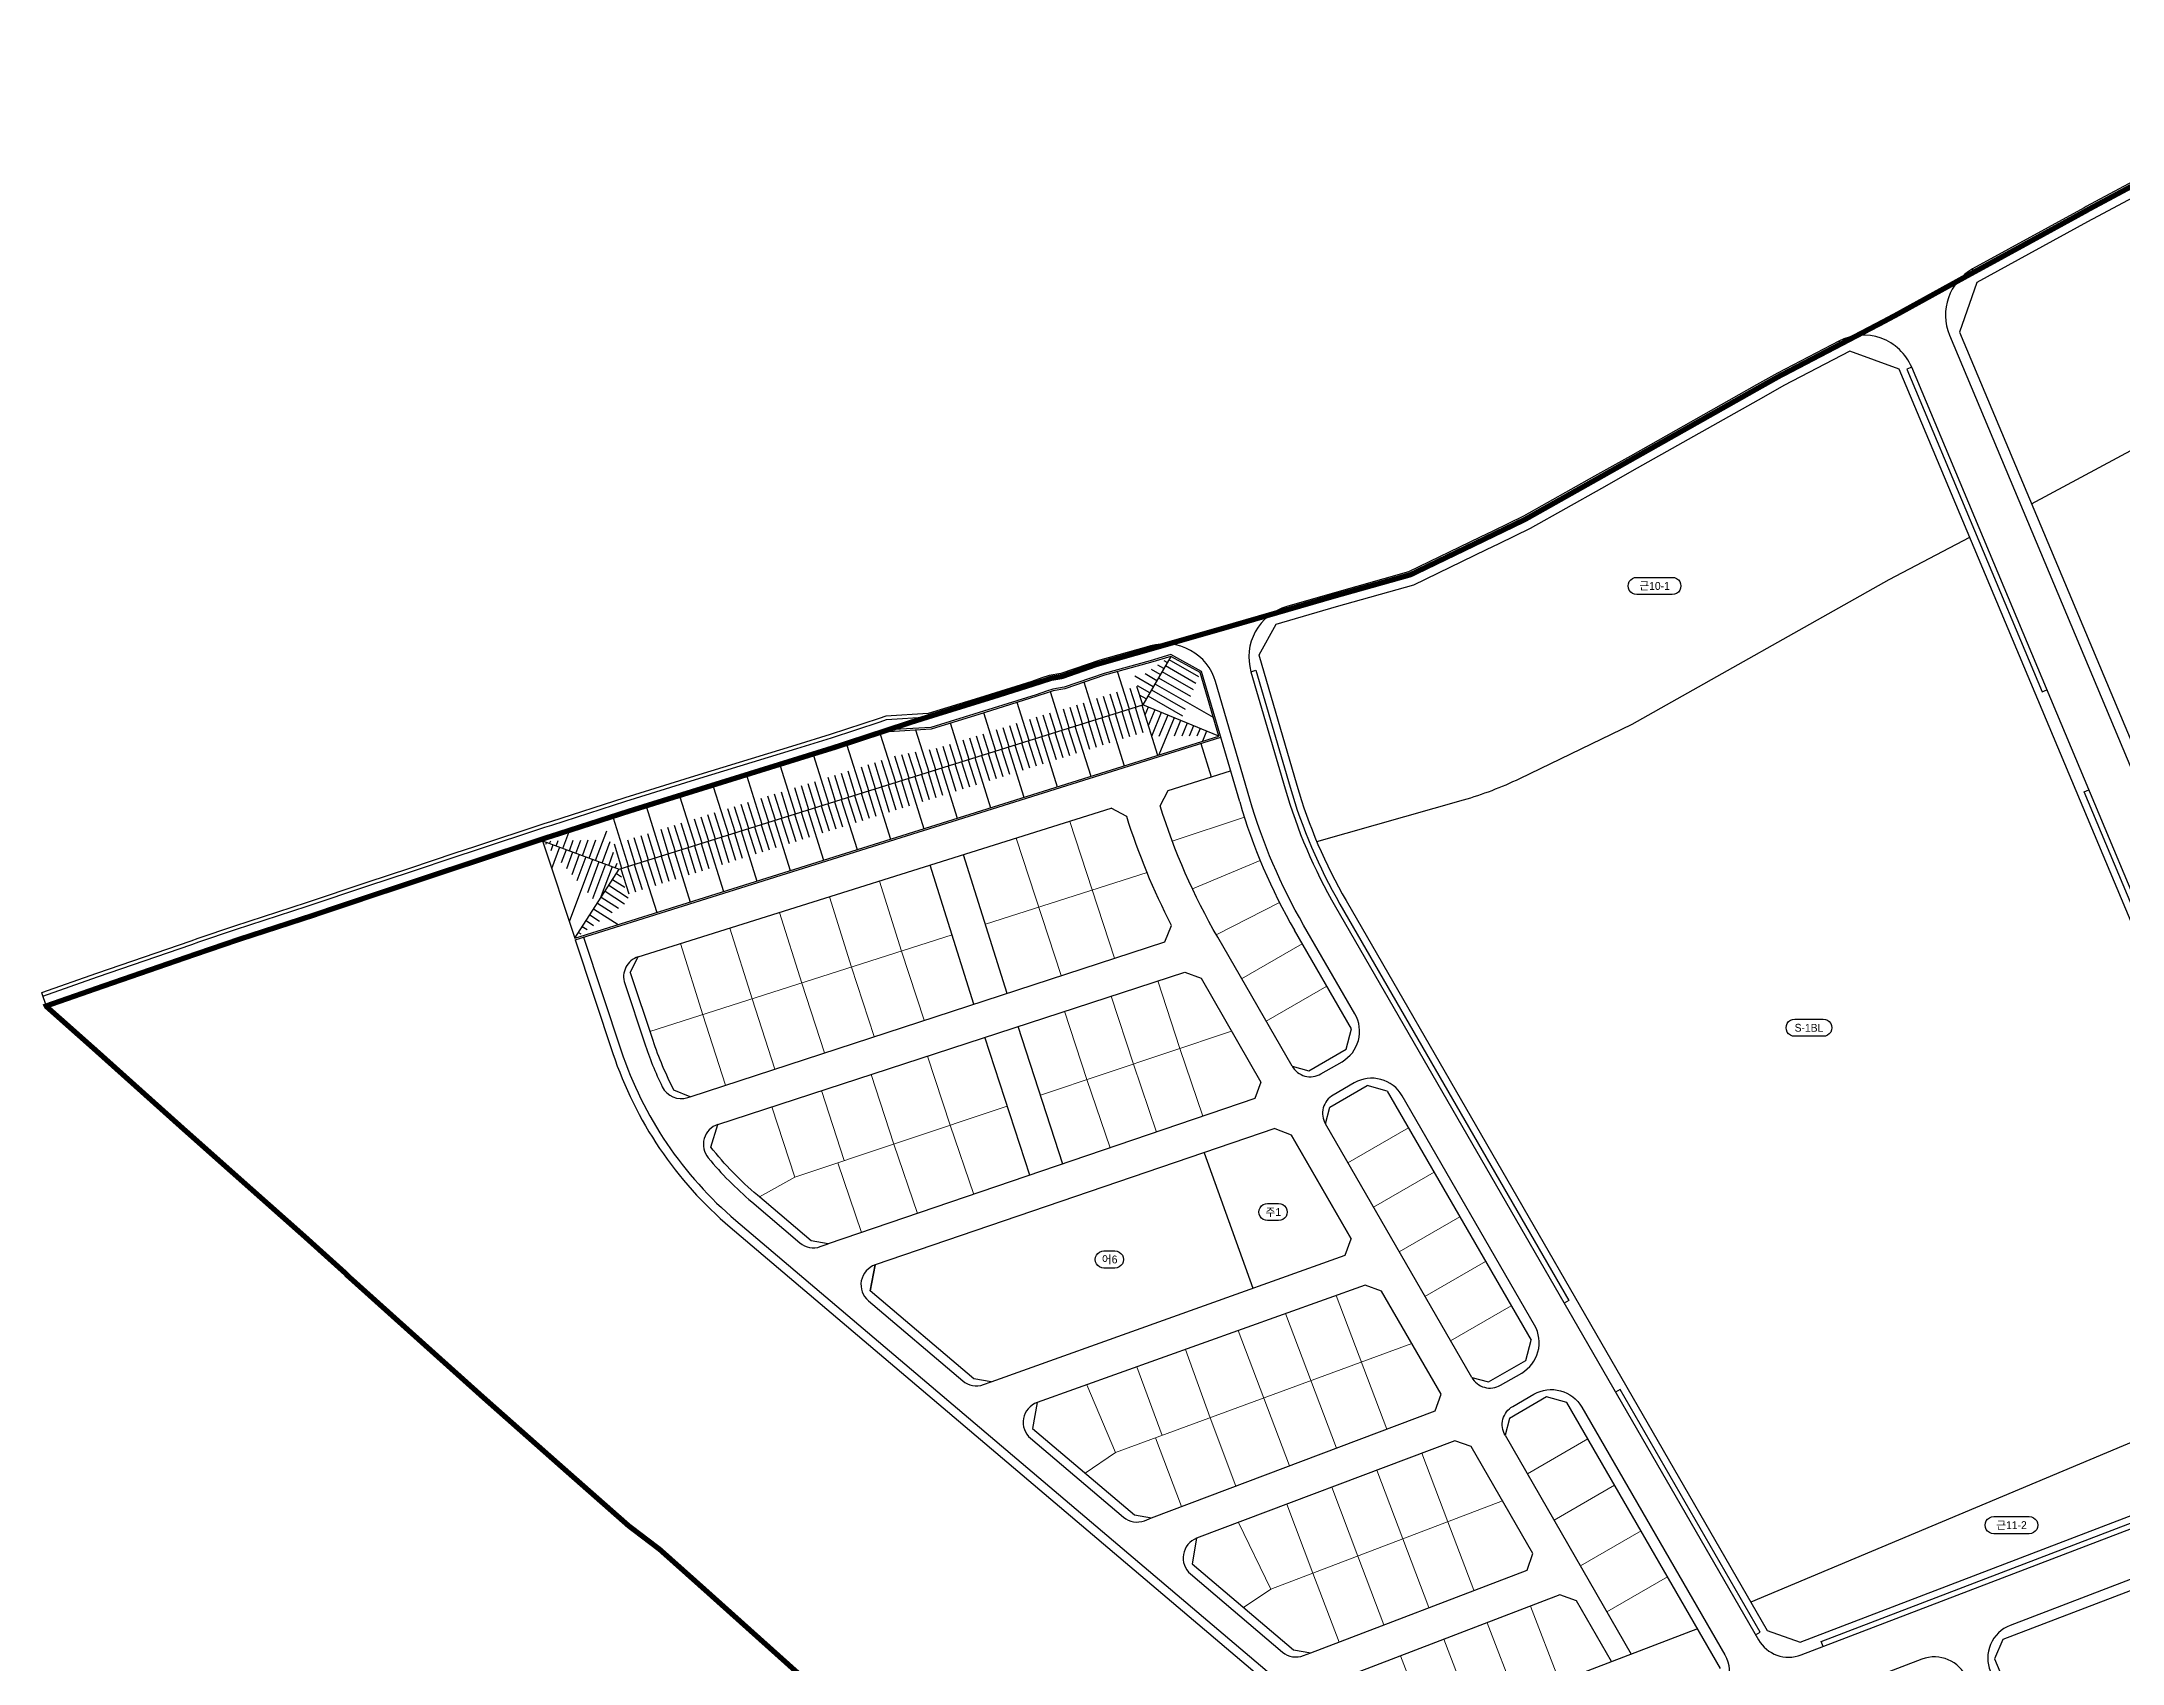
# Model space of a CAD drawing. Header units: millimetres. Extents: x 209768 to 211424, y 268597 to 269732.
# Drawn here: x 209768 to 210363, y 268914 to 269378 of the extents above; entities that cross this region are included whole.
import ezdxf
from ezdxf.enums import TextEntityAlignment as Align

# ---------------------------------------------------------------- set-up
doc = ezdxf.new("R2010")
doc.units = ezdxf.units.MM
for name, color, linetype in [('00-가로망', 253, 'Continuous'), ('00-블럭명', 253, 'Continuous'), ('00-지구계', 253, 'Continuous'), ('0_마운딩', 253, 'Continuous'), ('99-보도', 253, 'Continuous'), ('99-식수대', 253, 'Continuous'), ('99-자전거도로', 253, 'Continuous'), ('CE-SLOP-FILL', 253, 'Continuous')]:
    doc.layers.add(name, color=color, linetype=linetype)
doc.layers.add('00-획지분할', color=253, linetype='Continuous', lineweight=5)
doc.styles.add('HY울릉도L', font='H2WULL.ttf')

msp = doc.modelspace()

# ---------------------------------------------------------------- linework, layer by layer
at = {"layer": '00-가로망'}
for p, q in [((210336.74, 269245.55), (210528.71, 269348.74)), ((210394.67, 269348.6), (210354.34, 269326.99)), ((210353.79, 269326.66), (210335.87, 269316.84)), ((210354.34, 269326.99), (210353.79, 269326.66)), ((210335.87, 269316.84), (210321.11, 269308.78)), ((210321.11, 269308.78), (210316.17, 269294.61)), ((210316.17, 269294.61), (210436.18, 269008.41)), ((210284.8, 269289.15), (210266, 269279.33)), ((210298.91, 269284.06), (210284.8, 269289.15)), ((210417.73, 269000.68), (210298.91, 269284.06)), ((210266, 269279.33), (210260.14, 269276.04)), ((210260.14, 269276.04), (210224.06, 269255.68)), ((210224.06, 269255.68), (210213.84, 269249.91)), ((210213.84, 269249.91), (210193.45, 269238.44)), ((210193.45, 269238.44), (210184.51, 269234.12)), ((210296.02, 269223.93), (210319.07, 269235.98)), ((210180.92, 269232.38), (210160.13, 269222.32)), ((210184.51, 269234.12), (210180.92, 269232.38)), ((210222.63, 269182.57), (210296.02, 269223.93)), ((210160.13, 269222.32), (210138.01, 269216.1)), ((210099.58, 269197.63), (210090.81, 269202.44)), ((210110.47, 269160.31), (210099.58, 269197.63)), ((210190.49, 269167.05), (210222.63, 269182.57)), ((210087.71, 269159.2), (210090.05, 269163.62)), ((210132.5, 269148.98), (210174.4, 269160.92)), ((209887.46, 269141.86), (209874.43, 269137.53)), ((209893.04, 269143.71), (209887.46, 269141.86)), ((209874.43, 269137.53), (209862.28, 269133.5)), ((209862.28, 269133.5), (209844.89, 269127.66)), ((209844.89, 269127.66), (209824.45, 269121.03)), ((210089.09, 269120.38), (210090.97, 269125.02)), ((210142.41, 269095.43), (210126.13, 269123.64)), ((209811.99, 269116.78), (209785.05, 269107.47)), ((209814.02, 269117.47), (209811.99, 269116.78)), ((209824.45, 269121.03), (209814.02, 269117.47)), ((209953.4, 269076.07), (210089.09, 269120.38)), ((209785.05, 269107.47), (209769.39, 269102.01)), ((210140.85, 269089.63), (210142.41, 269095.43)), ((210130.26, 269083.52), (210140.85, 269089.63)), ((210125.44, 269084.82), (210130.26, 269083.52)), ((210114.77, 269075.56), (209992.87, 269034)), ((210120.53, 269066.96), (210006.29, 269028.01)), ((210125.21, 269065.2), (210142.35, 269035.49)), ((210142.35, 269035.49), (210125.21, 269065.2)), ((210176.77, 268995.84), (210134.97, 269068.3)), ((210100.33, 269060.07), (210114.19, 269021.34)), ((209843.11, 269036.23), (209827.19, 269050.37)), ((209987.96, 269034.93), (209972.63, 269047.93)), ((209854.74, 269025.76), (209843.11, 269036.23)), ((209992.87, 269034), (209987.96, 269034.93)), ((210140.62, 269030.8), (210142.35, 269035.49)), ((210006.29, 269028.01), (210004.88, 269020.58)), ((210004.88, 269020.58), (210006.29, 269028.01)), ((210039.39, 268994.58), (210140.62, 269030.8)), ((209855.58, 269024.88), (209854.74, 269025.76)), ((209857.23, 269023.4), (209855.58, 269024.88)), ((209862.99, 269018.24), (209857.23, 269023.4)), ((210146.31, 269022.21), (210052.55, 268988.67)), ((210151, 269020.49), (210146.31, 269022.21)), ((209874.14, 269008.23), (209862.99, 269018.24)), ((210034.47, 268995.47), (210004.88, 269020.58)), ((210168, 268991.02), (210151, 269020.49)), ((209894.49, 268989.96), (209874.14, 269008.23)), ((210192.18, 269000.65), (210193.74, 269006.45)), ((210181.6, 268994.54), (210192.18, 269000.65)), ((210418.21, 268999.53), (210256.51, 268931.65)), ((210039.39, 268994.58), (210034.47, 268995.47)), ((210176.77, 268995.84), (210181.6, 268994.54)), ((209916.99, 268970.04), (209894.49, 268989.96)), ((210052.55, 268988.67), (210051.2, 268981.28)), ((210085.3, 268955.69), (210166.32, 268986.31)), ((210166.32, 268986.31), (210168, 268991.02)), ((210198.18, 268990.26), (210187.59, 268984.15)), ((210203.97, 268988.7), (210198.18, 268990.26)), ((210247.86, 268912.63), (210203.97, 268988.7)), ((210051.2, 268981.28), (210080.37, 268956.54)), ((210187.59, 268984.15), (210186.3, 268979.32)), ((210171.92, 268977.74), (210098.16, 268949.86)), ((210176.63, 268976.06), (210171.92, 268977.74)), ((210194.25, 268945.52), (210176.63, 268976.06)), ((210186.3, 268979.32), (210222.37, 268916.79)), ((209935.82, 268953.45), (209916.99, 268970.04)), ((210270.62, 268920.18), (210405.38, 268971.78)), ((210080.37, 268956.54), (210085.3, 268955.69)), ((209944.7, 268946.69), (209935.82, 268953.45)), ((210412.53, 268953.1), (210328.54, 268920.95)), ((209957.38, 268935.38), (209944.7, 268946.69)), ((210098.16, 268949.86), (210096.89, 268942.53)), ((210192.58, 268940.8), (210194.25, 268945.52)), ((210096.89, 268942.53), (210125.83, 268917.98)), ((210130.76, 268917.13), (210192.58, 268940.8)), ((209984.66, 268910.93), (209957.38, 268935.38)), ((210201.95, 268933.68), (210143.55, 268911.32)), ((210206.66, 268932.01), (210201.95, 268933.68)), ((210216.7, 268914.62), (210206.66, 268932.01)), ((210241.28, 268924.03), (210156.82, 268891.69)), ((210261.2, 268923.53), (210270.62, 268920.18)), ((210328.54, 268920.95), (210326.19, 268915.43)), ((210125.83, 268917.98), (210130.76, 268917.13)), ((210326.19, 268915.43), (210358.72, 268837.85))]:
    msp.add_line(p, q, dxfattribs=at)
for points in [[(210138.01, 269216.1), (210120.74, 269211.07), (210115.92, 269202.31)], [(210090.81, 269202.44), (210084.83, 269200.69), (210071.71, 269197.04), (210060.32, 269193.16), (210057.01, 269192.57), (210055.25, 269191.97), (210052.34, 269190.98), (210037.27, 269186.29), (210022.16, 269181.63), (210010.11, 269180.89)], [(210010.11, 269180.89), (210008.64, 269180.41), (209994.67, 269175.81), (209984.75, 269172.75), (209955.87, 269163.87), (209935.97, 269157.7), (209914.77, 269150.87), (209912.83, 269150.26), (209893.04, 269143.71)], [(209920.56, 269120.88), (210105.07, 269178.82)], [(210099.35, 269177.02), (210102.34, 269167.48)], [(210090.05, 269163.62), (210107.87, 269169.21)], [(209938.56, 269116.05), (210073.76, 269158.5)], [(210078.18, 269156.17), (210073.76, 269158.5)], [(210034.5, 269102.55), (210022.03, 269142.26)], [(210044.02, 269105.61), (210031.57, 269145.25)], [(209936.29, 269111.6), (209938.56, 269116.05)], [(210109.91, 269111.73), (210109.91, 269111.73)], [(209827.19, 269050.37), (209808.62, 269066.85), (209783.57, 269089.33), (209769.47, 269101.83), (209769.39, 269102.01)], [(210050.47, 269053.64), (210037.6, 269093.05)], [(210059.95, 269056.81), (210047.11, 269096.15)], [(209953.4, 269076.07), (209948.75, 269077.92)], [(210134.97, 269068.3), (210136.26, 269073.13), (210146.85, 269079.24)], [(210152.64, 269077.68), (210146.85, 269079.24)], [(210152.64, 269077.68), (210193.74, 269006.45)], [(210120.53, 269066.96), (210125.21, 269065.2)]]:
    msp.add_lwpolyline(points, dxfattribs=at)
for points in [[(210115.9, 269202.39), (210126.79, 269165.07, 0.059903), (210140.85, 269132.14), (210261.2, 268923.53)], [(210125.44, 269084.82), (210104.17, 269121.68, -0.054934), (210087.71, 269159.2, -0.054934)], [(210090.97, 269125.02, -0.042809), (210078.18, 269156.17, -0.042809)], [(209920.56, 269120.88), (209931.33, 269088.44, 0.137532), (209964.87, 269038.78), (210397.26, 268672)], [(209936.29, 269111.6), (209942.72, 269092.22, 0.039259), (209948.75, 269077.92)], [(209972.63, 269047.93, -0.048543), (209959.28, 269061.69), (209961.34, 269068.15), (210094.74, 269111.71), (210099.41, 269109.92), (210116.53, 269080.24), (210114.77, 269075.56)]]:
    msp.add_lwpolyline(points, format="xyb", dxfattribs=at)
for centre, radius, start, end in [((210147, 269257.09), 100, 285.9013, 295.7819), ((210270.78, 269207.09), 167, 196.2675, 209.97985)]:
    msp.add_arc(centre, radius, start, end, dxfattribs=at)
at = {"layer": '00-블럭명'}
for points in [[(210234.07, 269224.5, -1.018143), (210234.07, 269219.62), (210223.95, 269219.62, -1.018143), (210223.95, 269224.5)], [(210277.2, 269098.22, -1.018143), (210277.2, 269093.34), (210269.08, 269093.34, -1.018143), (210269.08, 269098.22)], [(210121.55, 269045.55, -1.018143), (210121.55, 269040.67), (210118.43, 269040.67, -1.018143), (210118.43, 269045.55)], [(210074.78, 269032, -1.018143), (210074.78, 269027.12), (210071.66, 269027.12, -1.018143), (210071.66, 269032)], [(210336.07, 268956.07, -1.018143), (210336.07, 268951.19), (210325.95, 268951.19, -1.018143), (210325.95, 268956.07)]]:
    msp.add_lwpolyline(points, format="xyb", close=True, dxfattribs=at)
at = {"layer": '00-지구계', "ltscale": 8, "const_width": 1.5, "flags": 128}
msp.add_lwpolyline([(209984.66, 268910.93), (209957.39, 268935.38), (209944.71, 268946.69), (209935.83, 268953.44), (209917, 268970.03), (209894.49, 268989.95), (209874.14, 269008.22), (209862.99, 269018.23), (209857.24, 269023.4), (209855.59, 269024.87), (209854.74, 269025.76), (209843.12, 269036.23), (209827.19, 269050.36), (209808.63, 269066.85), (209783.57, 269089.32), (209769.48, 269101.83), (209769.39, 269102.01), (209785.05, 269107.47), (209811.99, 269116.78), (209814.02, 269117.47), (209824.45, 269121.03), (209844.89, 269127.66), (209862.28, 269133.5), (209874.43, 269137.53), (209887.46, 269141.86), (209893.04, 269143.71), (209912.83, 269150.26), (209914.77, 269150.87), (209935.97, 269157.7), (209994.41, 269175.84), (210016.5, 269183.08), (210022.4, 269184.93), (210040.5, 269190.53), (210054.28, 269194.9), (210056.55, 269195.65), (210059.68, 269196.17), (210069.39, 269199.57), (210106.2, 269210.08), (210137.36, 269219.11), (210147.04, 269221.83), (210159.26, 269225.26), (210179.83, 269235.19), (210192.06, 269241.1), (210214.24, 269253.58), (210258.67, 269278.65), (210264.57, 269281.96), (210294.09, 269297.4), (210298.2, 269299.59), (210317.04, 269309.97), (210334.43, 269319.47), (210352.31, 269329.27), (210352.88, 269329.61), (210393.24, 269351.23)], dxfattribs=at)
at = {"layer": '00-획지분할', "ltscale": 15}
for points in [[(210061.87, 269154.77), (210074.64, 269115.66)], [(210091.17, 269149.16), (210111.82, 269155.93)], [(210046.61, 269149.98), (210059.43, 269110.7)], [(210096.96, 269135.48), (210116.34, 269143.57)], [(210013.82, 269117.7), (210007.54, 269137.71)], [(210037.81, 269125.38), (210083.97, 269140.17)], [(209985.29, 269108.56), (209978.96, 269128.73)], [(209999.53, 269113.12), (209993.22, 269133.21)], [(210103.78, 269122.37), (210121.83, 269131.57)], [(209971.11, 269104.02), (209964.75, 269124.27)], [(209941.91, 269094.67), (210028.28, 269122.33)], [(209956.99, 269099.5), (209950.61, 269119.83)], [(210013.82, 269117.7), (210020.28, 269097.91)], [(210111.02, 269109.8), (210128.35, 269119.8)], [(209999.53, 269113.12), (210006.02, 269093.25)], [(209985.29, 269108.56), (209991.81, 269088.61)], [(210093.35, 269089.83), (210087.03, 269109.19)], [(210118.02, 269097.68), (210135.34, 269107.67)], [(209956.99, 269099.5), (209963.56, 269079.39)], [(209971.11, 269104.02), (209977.65, 269083.99)], [(210066.79, 269080.97), (210060.41, 269100.5)], [(210080.07, 269085.4), (210073.72, 269104.84)], [(210108.15, 269094.77), (210053.51, 269076.53)], [(210027.72, 269067.92), (210021.26, 269087.71)], [(210093.35, 269089.83), (210099.94, 269070.5)], [(210011.62, 269062.55), (210005.12, 269082.44)], [(210080.07, 269085.4), (210086.69, 269065.99)], [(209997.46, 269057.83), (209990.93, 269077.81)], [(210066.79, 269080.97), (210073.44, 269061.47)], [(209983.31, 269053.11), (209976.76, 269073.18)], [(210044.03, 269073.37), (209983.3, 269053.1)], [(210027.72, 269067.92), (210034.45, 269048.17)], [(210141.36, 269057.22), (210158.68, 269067.22)], [(210011.62, 269062.55), (210018.39, 269042.7)], [(209973.21, 269047.45), (209983.31, 269053.11)], [(209995.61, 269057.21), (210002.41, 269037.25)], [(210148.7, 269044.49), (210166.02, 269054.48)], [(210156.05, 269031.76), (210173.37, 269041.75)], [(210163.39, 269019.02), (210180.72, 269029.02)], [(210138.03, 269019.25), (210152.47, 268981.08)], [(210170.74, 269006.29), (210188.06, 269016.28)], [(210123.57, 269014.08), (210138.1, 268975.65)], [(210075.01, 268974.36), (210159.65, 269005.5)], [(210102, 268984.29), (210095, 269003.86)], [(210110.03, 269009.23), (210124.65, 268970.56)], [(210081.05, 268998.87), (210088.27, 268979.24)], [(210075.01, 268974.36), (210066.73, 268993.74)], [(210102, 268984.29), (210109.37, 268964.79)], [(210075.01, 268974.36), (210066.28, 268968.49)], [(210086.4, 268978.55), (210093.83, 268958.91)], [(210169.92, 268954.58), (210162.51, 268974.18)], [(210192.66, 268968.3), (210209.98, 268978.29)], [(210157.03, 268949.68), (210149.61, 268969.31)], [(210144.17, 268944.78), (210136.74, 268964.44)], [(210200.28, 268955.09), (210217.6, 268965.08)], [(210119.31, 268935.33), (210185.58, 268960.54)], [(210131.32, 268939.9), (210123.88, 268959.58)], [(210119.31, 268935.33), (210110.14, 268954.39)], [(210169.92, 268954.58), (210177.41, 268935)], [(210207.85, 268941.96), (210225.17, 268951.96)], [(210144.17, 268944.78), (210151.69, 268925.15)], [(210157.03, 268949.68), (210164.54, 268930.07)], [(210131.32, 268939.9), (210138.85, 268920.23)], [(210215.42, 268928.84), (210232.74, 268938.83)], [(210119.31, 268935.33), (210111.59, 268930.06)], [(210193.59, 268930.48), (210201.84, 268908.93)], [(210168.82, 268921), (210177.07, 268899.44)], [(210181.2, 268925.74), (210189.46, 268904.19)], [(210156.44, 268916.26), (210164.69, 268894.7)]]:
    msp.add_lwpolyline(points, dxfattribs=at)
at = {"layer": '0_마운딩'}
msp.add_lwpolyline([(210104.45, 269179.15), (210099.16, 269197.29), (210090.75, 269201.9), (210084.97, 269200.21), (210071.86, 269196.56), (210060.45, 269192.67), (210057.13, 269192.09), (210055.41, 269191.5), (210052.5, 269190.51), (210037.42, 269185.82), (210022.25, 269181.13), (210010.2, 269180.39), (210008.8, 269179.93), (209994.82, 269175.34), (209984.9, 269172.28), (209956.02, 269163.4), (209936.12, 269157.22), (209914.92, 269150.4), (209912.99, 269149.78), (209911.17, 269149.19), (209920.41, 269121.36)], close=True, dxfattribs=at)
at = {"layer": '99-보도'}
for points in [[(210542.14, 269372.18, 0.420291), (210528.5, 269376.44), (210447.49, 269332.89), (210432.2, 269360.32, 0.414214), (210411.8, 269366.13), (210407.62, 269363.8), (210398.24, 269355.14), (210392.76, 269352.11), (210352.39, 269330.48), (210351.81, 269330.14), (210319.92, 269312.65, 0.383875), (210313.3, 269293.7), (210433.41, 269007.25, 0.11284), (210436.79, 269002.54, 0.131554), (210458.89, 268991.51, 0.146565), (210467.18, 268992.26)], [(210125.44, 269084.82), (210125.45, 269084.79, 0.414214), (210133.65, 269082.59), (210139.71, 269086.09, 0.414214), (210143.38, 269099.75), (210128.73, 269125.14, -0.059903), (210113.35, 269161.15), (210103.56, 269194.7, 0.414214), (210084.96, 269204.9), (210083.73, 269204.54), (210070.53, 269200.86), (210059.32, 269197.05), (210056.01, 269196.46), (210053.96, 269195.76), (210051.1, 269194.79), (210036.09, 269190.11), (210021.43, 269185.59), (210009.35, 269184.85), (210007.39, 269184.21), (209993.46, 269179.62), (209983.57, 269176.58), (209954.69, 269167.7), (209934.76, 269161.51), (209913.54, 269154.68), (209911.6, 269154.06), (209891.78, 269147.51), (209891.78, 269147.51), (209886.2, 269145.66), (209873.17, 269141.33), (209861.01, 269137.29), (209843.64, 269131.46), (209823.19, 269124.83), (209812.73, 269121.26), (209810.69, 269120.57), (209783.73, 269111.25), (209768.08, 269105.79)], [(210113.67, 269197.55), (210115.11, 269197.97), (210124.87, 269164.51, 0.059903), (210139.12, 269131.14), (210204.51, 269017.79), (210203.21, 269017.04)], [(209922.94, 269121.63), (209933.7, 269089.23, 0.137532), (209966.49, 269040.68), (210399.96, 268672.99)], [(209938.56, 269116.05, 0.417347), (209934.7, 269108.45), (209934.7, 269108.45), (209940.35, 269091.44, 0.033336), (209945.45, 269078.92, 0.37427), (209952.71, 269075.84), (209953.4, 269076.07)], [(210176.77, 268995.84, 0.415937), (210184.98, 268993.61), (210184.98, 268993.61), (210191.04, 268997.11, 0.414214), (210194.71, 269010.77), (210156.87, 269076.36, 0.414214), (210143.21, 269080.02), (210137.15, 269076.53), (210137.15, 269076.53, 0.415937), (210134.97, 269068.3)], [(209961.34, 269068.15, 0.530653), (209958.57, 269058.6), (209958.57, 269058.6, 0.04368), (209971.02, 269046.02), (209984.8, 269034.33, 0.263899), (209990.61, 269033.23), (209992.87, 269034)], [(210006.29, 269028.01, 0.582405), (210004.34, 269017.75), (210031.31, 268994.88, 0.267918), (210037.21, 268993.8), (210039.39, 268994.58)], [(210186.3, 268979.32, -0.415938), (210188.48, 268987.55), (210188.48, 268987.55), (210194.54, 268991.04, -0.414214), (210208.2, 268987.38), (210249.06, 268916.55, -0.461161), (210243.97, 268902.22), (210178.24, 268877.05, -0.273836), (210168.2, 268878.76), (210141.81, 268901.14, -0.570061), (210143.55, 268911.32)], [(210052.55, 268988.67), (210052.55, 268988.67, 0.57739), (210050.69, 268978.44), (210077.22, 268955.94, 0.272696), (210083.22, 268954.9), (210085.3, 268955.69)], [(210098.16, 268949.86, 0.571467), (210096.4, 268939.67), (210122.68, 268917.37, 0.273836), (210128.7, 268916.35), (210130.76, 268917.13)], [(210325.92, 268875.74, 0.418412), (210329.22, 268883.62), (210329.22, 268883.62), (210318.23, 268909.84, 0.405052), (210305.43, 268915.31), (210273.08, 268902.92), (210257.39, 268896.11), (210198.63, 268873.61), (210191.31, 268870.81, 0.570061), (210189.57, 268860.63), (210217, 268837.37, 0.273836), (210223.03, 268836.34), (210225.08, 268837.13)]]:
    msp.add_lwpolyline(points, format="xyb", dxfattribs=at)
for points in [[(210281.71, 269292.05), (210264.1, 269282.84), (210258.18, 269279.52), (210222.1, 269259.16), (210211.88, 269253.4), (210191.6, 269241.99), (210182.77, 269237.72), (210179.18, 269235.98), (210158.71, 269226.07), (210136.91, 269219.94), (210123.88, 269216.15, 0.414479), (210113.67, 269197.55), (210123.43, 269164.09, 0.059903), (210137.82, 269130.39), (210258.68, 268920.89, 0.368775), (210270.91, 268916.55), (210406.63, 268968.51), (210406.63, 268968.51, 0.128774), (210412.19, 268972.5, 0.169818), (210421.92, 268995.26, 0.128774), (210420.96, 269002.03), (210302.49, 269284.56, 0.439255)], [(210364.39, 268832.87), (210462.22, 268870.33, 0.423434), (210469, 268886.18), (210445.94, 268941.16, 0.103269), (210442.93, 268945.54, 0.180983), (210416.7, 268956.75, 0.103269), (210411.46, 268955.9), (210330.66, 268924.97, 0.423434), (210325.01, 268911.76), (210356.71, 268836.16, 0.405052)]]:
    msp.add_lwpolyline(points, format="xyb", close=True, dxfattribs=at)
for points in [[(210281.71, 269292.05), (210264.1, 269282.84), (210258.18, 269279.52)], [(209769.48, 269101.83), (209768.1, 269105.79)]]:
    msp.add_lwpolyline(points, dxfattribs=at)
at = {"layer": '99-식수대'}
for points in [[(210411.8, 269366.13), (210412.29, 269365.25), (210408.21, 269362.98), (210398.82, 269354.33), (210393.24, 269351.23), (210352.88, 269329.61), (210352.31, 269329.27), (210320.4, 269311.77), (210319.92, 269312.65)], [(210281.71, 269292.05), (210282.17, 269291.17), (210264.57, 269281.96), (210258.67, 269278.65), (210222.59, 269258.29), (210212.37, 269252.53), (210192.06, 269241.1), (210183.2, 269236.82), (210179.61, 269235.08), (210159.06, 269225.14), (210137.18, 269218.98), (210124.16, 269215.19), (210123.88, 269216.15)], [(209768.41, 269104.84), (209784.06, 269110.3), (209811.01, 269119.62), (209813.05, 269120.31), (209823.5, 269123.88), (209843.95, 269130.51), (209861.33, 269136.34), (209873.49, 269140.38), (209886.52, 269144.71), (209892.09, 269146.56), (209892.1, 269146.56), (209911.91, 269153.11), (209913.85, 269153.73), (209935.06, 269160.56), (209954.98, 269166.74), (209983.87, 269175.62), (209993.76, 269178.67), (210007.71, 269183.26), (210009.54, 269183.86), (210021.61, 269184.6), (210036.38, 269189.16), (210051.41, 269193.83), (210054.28, 269194.81), (210056.26, 269195.48), (210059.57, 269196.07), (210070.83, 269199.91), (210084.01, 269203.58), (210085.24, 269203.94), (210084.96, 269204.9)]]:
    msp.add_lwpolyline(points, dxfattribs=at)
at = {"layer": '99-자전거도로'}
for points in [[(210302.49, 269284.56), (210301.11, 269283.98), (210339.78, 269191.76), (210341.16, 269192.34)], [(210419.05, 269006.6), (210417.66, 269006.02), (210351.77, 269163.17), (210353.15, 269163.75)], [(210257.86, 268922.3), (210259.18, 268923.02), (210219.19, 268992.35), (210217.89, 268991.6)], [(210277.19, 268918.95), (210276.65, 268920.35), (210400.33, 268967.71), (210400.87, 268966.31)]]:
    msp.add_lwpolyline(points, dxfattribs=at)
at = {"layer": 'CE-SLOP-FILL'}
for p, q in [((210090.75, 269201.9), (210082.76, 269188.06)), ((210089.75, 269200.17), (210088.92, 269200.65)), ((210090.25, 269201.04), (210098.7, 269196.16)), ((210090.75, 269201.9), (210090.75, 269201.9)), ((210069.39, 269183.86), (210066.03, 269194.57)), ((210078.93, 269186.85), (210075.56, 269197.59)), ((210085.75, 269193.24), (210080.47, 269196.29)), ((210086.75, 269194.97), (210083.4, 269196.91)), ((210087.75, 269196.7), (210085.25, 269198.15)), ((210086.25, 269194.11), (210102.89, 269184.51)), ((210088.75, 269198.44), (210087.09, 269199.39)), ((210087.25, 269195.84), (210096.42, 269190.55)), ((210088.25, 269197.57), (210097.18, 269192.42)), ((210089.25, 269199.3), (210097.94, 269194.29)), ((210050.31, 269177.87), (210046.89, 269188.76)), ((210059.85, 269180.86), (210056.4, 269191.84)), ((210067.48, 269183.26), (210065.81, 269188.59)), ((210071.3, 269184.46), (210069.61, 269189.84)), ((210073.21, 269185.06), (210071.51, 269190.46)), ((210075.12, 269185.66), (210073.41, 269191.08)), ((210077.02, 269186.25), (210075.33, 269191.66)), ((210080.84, 269187.45), (210079.16, 269192.79)), ((210082.75, 269188.05), (210081.08, 269193.36)), ((210084.75, 269191.51), (210081.24, 269193.54)), ((210083.75, 269189.78), (210081.86, 269190.87)), ((210084.25, 269190.64), (210094.15, 269184.93)), ((210085.25, 269192.37), (210094.91, 269186.8)), ((209933.11, 269141.07), (210082.76, 269188.06)), ((210031.23, 269171.87), (210027.79, 269182.84)), ((210040.77, 269174.87), (210037.34, 269185.79)), ((210048.4, 269177.27), (210046.69, 269182.72)), ((210052.22, 269178.47), (210050.51, 269183.91)), ((210054.13, 269179.06), (210052.42, 269184.51)), ((210056.03, 269179.66), (210054.33, 269185.11)), ((210057.94, 269180.26), (210056.23, 269185.73)), ((210061.76, 269181.46), (210060.06, 269186.88)), ((210063.67, 269182.06), (210062, 269187.36)), ((210065.58, 269182.66), (210063.91, 269187.97)), ((210065.3, 269182.57), (210067.55, 269175.42)), ((210067.21, 269183.17), (210069.45, 269176.02)), ((210069.12, 269183.77), (210071.36, 269176.62)), ((210071.02, 269184.37), (210073.27, 269177.22)), ((210072.93, 269184.97), (210077.43, 269170.66)), ((210074.84, 269185.57), (210077.09, 269178.41)), ((210076.75, 269186.17), (210079, 269179.01)), ((210078.66, 269186.77), (210080.9, 269179.61)), ((210080.56, 269187.37), (210082.81, 269180.21)), ((210082.47, 269187.97), (210086.97, 269173.65)), ((210084.33, 269187.41), (210083.38, 269185.09)), ((210086.18, 269186.65), (210084.31, 269182.1)), ((210088.03, 269185.89), (210085.22, 269179.06)), ((210091.73, 269184.37), (210087.38, 269173.78)), ((210089.88, 269185.13), (210087.39, 269179.07)), ((210093.58, 269183.61), (210091.72, 269179.09)), ((210095.43, 269182.85), (210093.89, 269179.1)), ((210002.61, 269162.89), (209998.33, 269176.49)), ((210012.15, 269165.88), (210007.84, 269179.61)), ((210021.69, 269168.88), (210017.92, 269180.87)), ((210029.32, 269171.28), (210027.6, 269176.76)), ((210033.14, 269172.47), (210031.42, 269177.95)), ((210035.04, 269173.07), (210033.33, 269178.55)), ((210036.95, 269173.67), (210035.24, 269179.14)), ((210038.86, 269174.27), (210037.15, 269179.74)), ((210042.68, 269175.47), (210040.96, 269180.93)), ((210044.59, 269176.07), (210042.87, 269181.52)), ((210046.49, 269176.67), (210044.78, 269182.12)), ((210046.22, 269176.58), (210048.46, 269169.43)), ((210048.13, 269177.18), (210050.37, 269170.03)), ((210050.03, 269177.78), (210052.28, 269170.62)), ((210051.94, 269178.38), (210054.19, 269171.22)), ((210053.85, 269178.98), (210058.34, 269164.67)), ((210055.76, 269179.58), (210058.01, 269172.42)), ((210057.67, 269180.18), (210059.91, 269173.02)), ((210059.57, 269180.78), (210061.82, 269173.62)), ((210061.48, 269181.37), (210063.73, 269174.22)), ((210063.39, 269181.97), (210067.88, 269167.66)), ((210097.28, 269182.09), (210096.05, 269179.11)), ((210099.13, 269181.33), (210098.22, 269179.12)), ((210100.98, 269180.57), (210099.79, 269177.68)), ((209983.52, 269156.9), (209979.24, 269170.54)), ((209993.07, 269159.89), (209988.8, 269173.48)), ((210004.51, 269163.49), (210002.37, 269170.3)), ((210006.42, 269164.09), (210004.28, 269170.91)), ((210008.33, 269164.68), (210006.18, 269171.52)), ((210010.24, 269165.28), (210008.09, 269172.14)), ((210014.06, 269166.48), (210011.9, 269173.36)), ((210015.96, 269167.08), (210013.86, 269173.79)), ((210017.87, 269167.68), (210015.84, 269174.15)), ((210019.78, 269168.28), (210017.82, 269174.51)), ((210023.6, 269169.48), (210021.79, 269175.23)), ((210025.5, 269170.08), (210023.77, 269175.6)), ((210027.41, 269170.68), (210025.69, 269176.17)), ((210027.14, 269170.59), (210029.38, 269163.43)), ((210029.04, 269171.19), (210031.29, 269164.03)), ((210030.95, 269171.79), (210033.2, 269164.63)), ((210032.86, 269172.39), (210035.11, 269165.23)), ((210034.77, 269172.99), (210039.26, 269158.68)), ((210036.68, 269173.59), (210038.92, 269166.43)), ((210038.59, 269174.18), (210040.83, 269167.03)), ((210040.49, 269174.78), (210042.74, 269167.63)), ((210042.4, 269175.38), (210044.65, 269168.23)), ((210044.31, 269175.98), (210048.8, 269161.67)), ((209964.44, 269150.9), (209960.12, 269164.66)), ((209973.98, 269153.9), (209969.68, 269167.6)), ((209987.34, 269158.09), (209985.2, 269164.9)), ((209989.25, 269158.69), (209987.11, 269165.5)), ((209991.16, 269159.29), (209989.02, 269166.09)), ((209994.97, 269160.49), (209992.84, 269167.28)), ((209996.88, 269161.09), (209994.75, 269167.87)), ((209998.79, 269161.69), (209996.66, 269168.47)), ((210000.7, 269162.29), (209998.57, 269169.08)), ((210008.06, 269164.6), (210010.3, 269157.44)), ((210009.96, 269165.2), (210012.21, 269158.04)), ((210011.87, 269165.8), (210014.12, 269158.64)), ((210013.78, 269166.4), (210016.03, 269159.24)), ((210015.69, 269167), (210020.18, 269152.68)), ((210017.6, 269167.59), (210019.84, 269160.44)), ((210019.5, 269168.19), (210021.75, 269161.04)), ((210021.41, 269168.79), (210023.66, 269161.64)), ((210023.32, 269169.39), (210025.57, 269162.24)), ((210025.23, 269169.99), (210029.72, 269155.68)), ((209945.36, 269144.91), (209941.02, 269158.74)), ((209954.9, 269147.91), (209950.57, 269161.71)), ((209968.26, 269152.1), (209966.1, 269158.97)), ((209970.17, 269152.7), (209968.01, 269159.56)), ((209972.08, 269153.3), (209969.92, 269160.16)), ((209975.89, 269154.5), (209973.74, 269161.34)), ((209977.8, 269155.1), (209975.65, 269161.94)), ((209979.71, 269155.7), (209977.56, 269162.53)), ((209981.62, 269156.3), (209979.47, 269163.12)), ((209985.43, 269157.5), (209983.29, 269164.31)), ((209988.97, 269158.61), (209991.22, 269151.45)), ((209990.88, 269159.21), (209993.13, 269152.05)), ((209992.79, 269159.81), (209995.04, 269152.65)), ((209994.7, 269160.4), (209996.94, 269153.25)), ((209996.61, 269161), (210001.1, 269146.69)), ((209998.51, 269161.6), (210000.76, 269154.45)), ((210000.42, 269162.2), (210002.67, 269155.05)), ((210002.33, 269162.8), (210004.58, 269155.65)), ((210004.24, 269163.4), (210006.49, 269156.24)), ((210006.15, 269164), (210010.64, 269149.69)), ((209935.82, 269141.92), (209931.48, 269155.73)), ((209949.18, 269146.11), (209947.01, 269153.02)), ((209951.09, 269146.71), (209948.92, 269153.62)), ((209952.99, 269147.31), (209950.83, 269154.21)), ((209956.81, 269148.51), (209954.65, 269155.4)), ((209958.72, 269149.11), (209956.55, 269156)), ((209960.63, 269149.71), (209958.46, 269156.6)), ((209962.54, 269150.31), (209960.37, 269157.19)), ((209966.35, 269151.5), (209964.19, 269158.38)), ((209969.89, 269152.62), (209972.14, 269145.46)), ((209971.8, 269153.21), (209974.05, 269146.06)), ((209973.71, 269153.81), (209975.96, 269146.66)), ((209975.62, 269154.41), (209977.86, 269147.26)), ((209977.52, 269155.01), (209982.02, 269140.7)), ((209979.43, 269155.61), (209981.68, 269148.46)), ((209981.34, 269156.21), (209983.59, 269149.05)), ((209983.25, 269156.81), (209985.5, 269149.65)), ((209985.16, 269157.41), (209987.4, 269150.25)), ((209987.07, 269158.01), (209991.56, 269143.7)), ((209911.17, 269149.18), (209933.11, 269141.07)), ((209912.33, 269148.75), (209912.09, 269148.12)), ((209913.26, 269148.4), (209913.57, 269149.24)), ((209914.2, 269148.06), (209913.59, 269146.39)), ((209916.08, 269147.36), (209913.81, 269141.23)), ((209915.14, 269147.71), (209915.72, 269149.28)), ((209917.95, 269146.67), (209916.58, 269142.95)), ((209917.02, 269147.02), (209918.72, 269151.62)), ((209918.89, 269146.32), (209920.02, 269149.36)), ((209920.77, 269145.63), (209922.16, 269149.4)), ((209922.64, 269144.94), (209924.31, 269149.45)), ((209924.52, 269144.24), (209926.46, 269149.49)), ((209926.4, 269143.55), (209929.56, 269152.1)), ((209928.27, 269142.86), (209930.55, 269149.02)), ((209933.91, 269141.32), (209931.75, 269148.22)), ((209937.73, 269142.52), (209935.56, 269149.43)), ((209939.64, 269143.12), (209937.46, 269150.04)), ((209941.55, 269143.71), (209939.37, 269150.64)), ((209943.45, 269144.31), (209941.28, 269151.23)), ((209947.27, 269145.51), (209945.1, 269152.42)), ((209950.81, 269146.62), (209953.06, 269139.47)), ((209952.72, 269147.22), (209954.97, 269140.07)), ((209954.63, 269147.82), (209956.87, 269140.67)), ((209956.54, 269148.42), (209958.78, 269141.27)), ((209958.44, 269149.02), (209962.94, 269134.71)), ((209960.35, 269149.62), (209962.6, 269142.46)), ((209962.26, 269150.22), (209964.51, 269143.06)), ((209964.17, 269150.82), (209966.41, 269143.66)), ((209966.08, 269151.42), (209968.32, 269144.26)), ((209967.98, 269152.02), (209972.48, 269137.71)), ((209919.83, 269145.98), (209918.07, 269141.22)), ((209925.46, 269143.9), (209918.85, 269126.04)), ((209921.71, 269145.28), (209919.57, 269139.5)), ((209923.58, 269144.59), (209921.06, 269137.78)), ((209927.33, 269143.2), (209924.05, 269134.33)), ((209929.21, 269142.51), (209925.55, 269132.61)), ((209931.09, 269141.82), (209927.71, 269132.68)), ((209930.15, 269142.16), (209931.54, 269145.94)), ((209932.02, 269141.47), (209932.54, 269142.85)), ((209933.64, 269141.23), (209935.88, 269134.08)), ((209935.55, 269141.83), (209937.79, 269134.67)), ((209937.45, 269142.43), (209939.7, 269135.27)), ((209939.36, 269143.03), (209943.86, 269128.72)), ((209941.27, 269143.63), (209943.52, 269136.47)), ((209943.18, 269144.23), (209945.43, 269137.07)), ((209945.09, 269144.83), (209947.33, 269137.67)), ((209946.99, 269145.43), (209949.24, 269138.27)), ((209948.9, 269146.02), (209953.4, 269131.71)), ((209929.08, 269134.8), (209934.67, 269131.2)), ((209930.16, 269136.49), (209935.66, 269132.94)), ((209931.24, 269138.17), (209934.73, 269135.92)), ((209932.33, 269139.85), (209933.79, 269138.9)), ((209925.83, 269129.76), (209932.82, 269125.25)), ((209926.91, 269131.44), (209931.11, 269128.74)), ((209927.99, 269133.12), (209932.89, 269129.97)), ((209921.49, 269123.04), (209922.19, 269122.59)), ((209922.58, 269124.72), (209923.98, 269123.82)), ((209923.66, 269126.4), (209925.76, 269125.05)), ((209924.74, 269128.08), (209927.54, 269126.28)), ((209920.41, 269121.36), (209920.41, 269121.36))]:
    msp.add_line(p, q, dxfattribs=at)
for points in [[(210104.45, 269179.15), (210082.76, 269188.06)], [(209920.41, 269121.36), (209933.11, 269141.07)]]:
    msp.add_lwpolyline(points, dxfattribs=at)

# ---------------------------------------------------------------- texts
at = {"layer": '00-블럭명', "style": 'HY울릉도L'}
for s, p in [('근10-1', (210229.01, 269222.06)), ('S-1BL', (210273.14, 269095.78)), ('주1', (210120.06, 269043.11)), ('어6', (210073.29, 269029.56)), ('근11-2', (210331.01, 268953.63))]:
    msp.add_text(s, height=2.25, dxfattribs=at).set_placement(p, align=Align.MIDDLE_CENTER)

doc.saveas('drawing.dxf')
